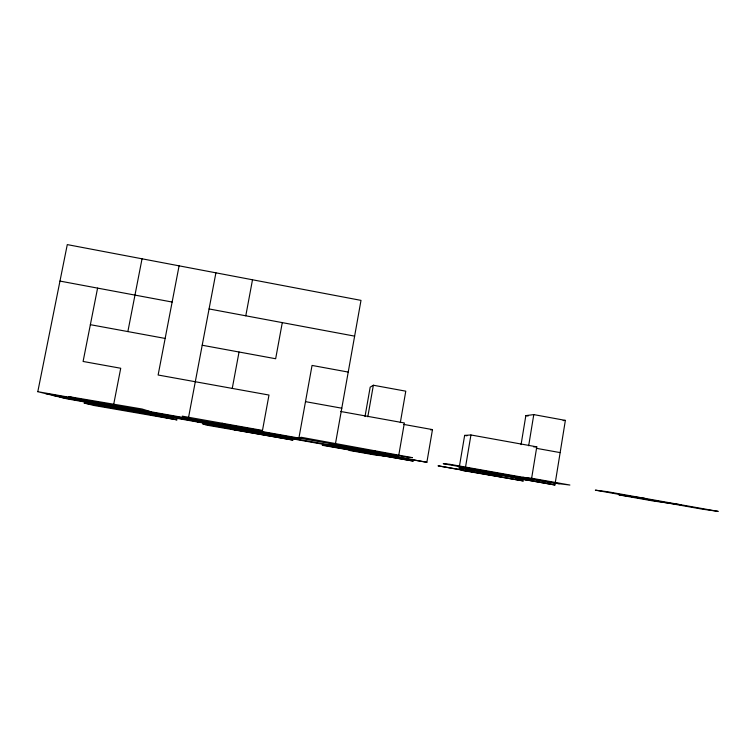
<?xml version="1.0" encoding="UTF-8"?>
<svg xmlns="http://www.w3.org/2000/svg" width="756" height="756" viewBox="0 0 756 756"><rect width="100%" height="100%" fill="white"/><g stroke="black" fill="none" stroke-linecap="round" stroke-linejoin="round"><path stroke-width="1.13" d="M515.497 478.416L531.298 480.344L536.779 446.853L470.941 434.974L464.647 435.399L459.138 467.992L554.904 484.983L565.365 420.393L533.783 414.609L525.845 415.62L521.064 444.632M528.671 445.747L533.783 414.609M459.138 467.992L465.271 468.616L470.941 434.974M361.822 450.718L358.987 450.642L426.875 462.266L432.47 429.597L403.591 424.39M400.321 422.595L405.783 391.173L373.36 385.239L370.185 387.157L364.997 416.565M390.616 456.255L398.497 456.766L404.365 422.963L340.531 411.453M367.803 416.773L373.36 385.239M298.904 438.064L312.048 365.431L348.223 372.075M282.29 322.614L275.656 358.741L202.202 345.237M232.253 388.414L239.038 352.012M245.785 315.8L252.504 279.777M188.357 418.427L215.904 272.831M179.087 265.838L158.127 375.014L268.985 395.048L262.275 431.553L262.908 433.16M127.868 331.582L142.043 258.798M97.59 288.112L83.094 361.462L120.724 368.257L113.542 405.14L128.492 409.298M37.8 391.684L67.284 244.604L360.999 300.378L335.314 444.528L327.187 445L66.698 398.781L37.8 391.684L407.484 457.342L412.455 457.663L301.162 437.28L296.947 438.735L158.854 414.222L155.093 413.05M295.227 439.33L296.059 439.047M430.485 429.824L432.47 429.597M563.144 420.601L565.365 420.393M533.67 446.872L536.779 446.853M353.799 450.519L349.187 450.406L377.405 455.405L383.632 455.811M371.508 450.954L375.203 451.048M472.235 471.527L461.273 470.279L523.369 480.958L438.017 465.819L501.483 476.715L495.057 475.93M522.868 477.282L532.233 478.35L569.892 485.04L549.281 482.526L443.243 463.693L449.489 464.241L559.223 483.736M644.509 498.298L618.928 494.897L653.458 501.03L681.468 504.866M234.029 429.635L293.007 440.096L206.095 425.033L202.438 423.662L233.009 429.087L234.984 430.155M223.842 424.154L262.039 430.939L261.774 430.287L182.243 416.15L198.327 422.131M45.776 393.64L226.904 425.808L230.797 427.896M262.502 432.13L297.892 438.414M53.213 395.464L123.842 408.004M330.986 444.783L398.497 456.766M465.271 468.616L531.298 480.344M60.168 397.174L426.875 462.266M523.152 479.351L554.904 484.983M305.49 401.644L341.788 408.202M464.647 435.399L466.934 435.806M536.401 448.327L560.149 452.608M90.361 324.683L165.148 338.433M525.845 415.62L528.113 416.036M59.97 281.081L172.132 302.041M209.072 308.939L354.63 336.136M75.78 398.431L68.654 396.588L142.081 409.015L151.058 411.803M82.423 400.151L94.424 403.26M99.868 404.668L136.968 411.661L132.858 410.517M162.379 415.318L165.677 416.339M222.141 423.237L225.43 425.014M323.833 445.199L322.292 445.293L413.305 461.075L323.833 445.199M607.323 491.693L595.359 490.162L702.456 509.185L718.2 511.396L607.323 491.693M140.824 412.738L84.029 403.033L94.027 405.49L177.074 419.882L140.824 412.738"/></g></svg>
